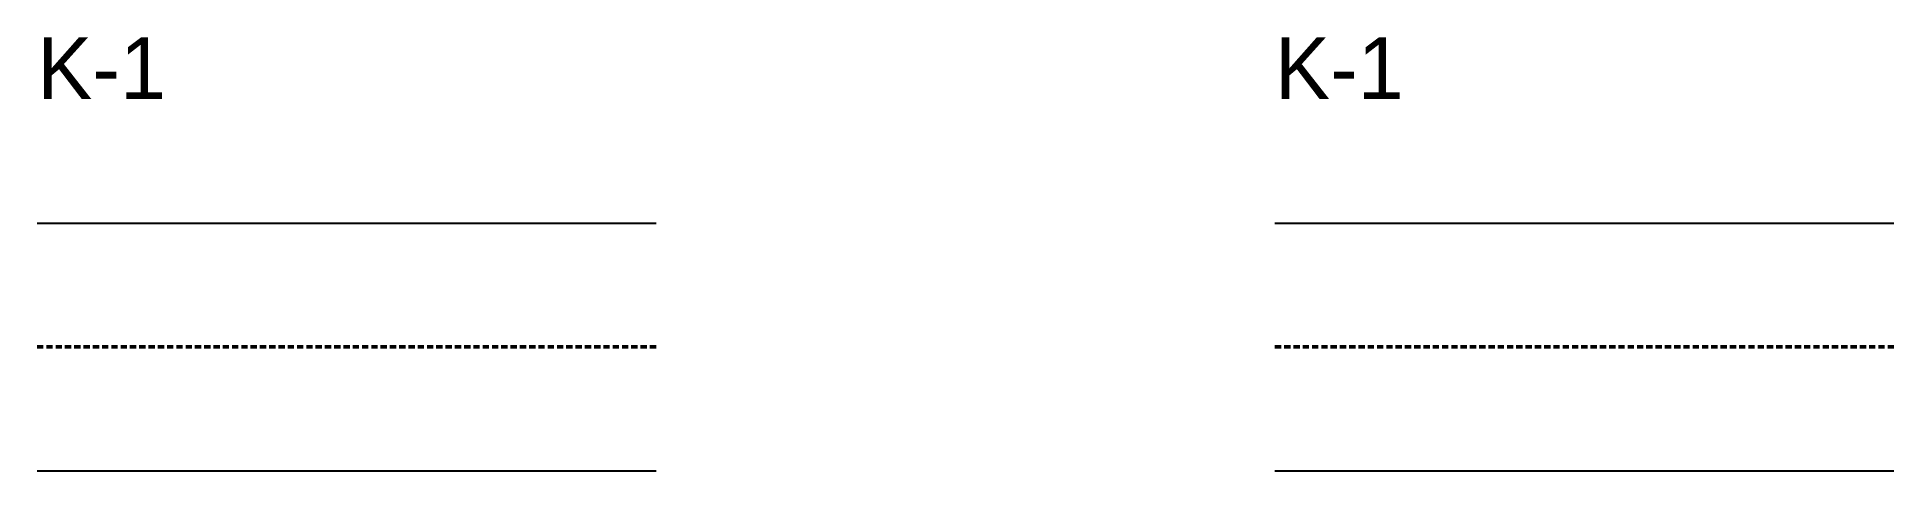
# Model space of a CAD drawing. Header units: millimetres. Extents: x 0 to 3000, y 0 to 700.
import ezdxf

# ---------------------------------------------------------------- set-up
doc = ezdxf.new("R2010")
doc.units = ezdxf.units.MM
doc.linetypes.add('DASHED', pattern=[15, 10, -5])
doc.layers.get('0').update_dxf_attribs({"linetype": 'CONTINUOUS'})
doc.layers.add('KAT', color=5, linetype='CONTINUOUS')

# ---------------------------------------------------------------- blocks, each defined once
blk = doc.blocks.new('*U1')
at = {"color": 3, "linetype": 'DASHED', "lineweight": 50}
blk.add_line((0, 200), (1000, 200), dxfattribs=at)
at = {"color": 0, "lineweight": -2}
blk.add_line((0, 0), (1000, 0), dxfattribs=at)
at = {"layer": 'KAT'}
blk.add_line((0, 400), (1000, 400), dxfattribs=at)
blk = doc.blocks.new('PLAN')
ref = blk.add_blockref('*U1', (0, 0))
ref.add_attrib('NO', 'K-1', (0, 600), dxfattribs={"color": 3, "height": 100})

msp = doc.modelspace()

# ---------------------------------------------------------------- block references
at = {"color": 1}
msp.add_blockref('PLAN', (2000, 0), dxfattribs=at)
at = {"layer": 'KAT'}
msp.add_blockref('PLAN', (0, 0), dxfattribs=at)

doc.saveas('drawing.dxf')
